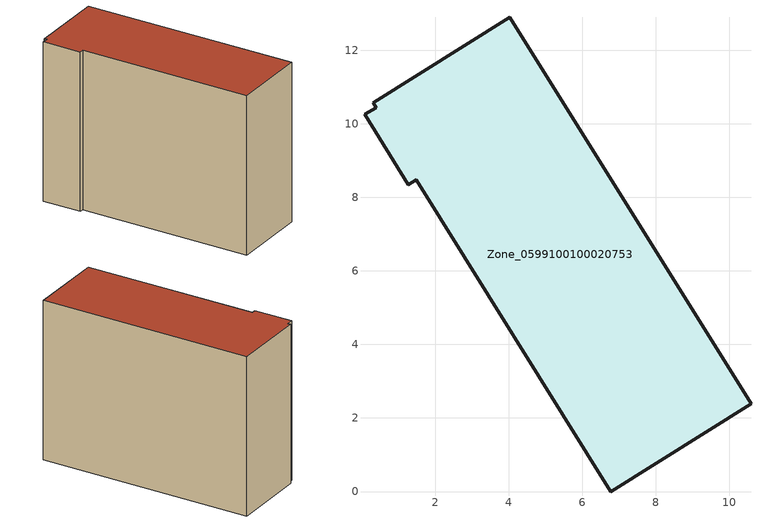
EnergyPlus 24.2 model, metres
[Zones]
Zone_0599100100020753
 floor ground (C_G): 6.78,0 1.49,8.48 1.27,8.35 0.08,10.26 0.4,10.44 0.32,10.58 4.03,12.9 10.59,2.38 z0
 wall outside (C_F): 1.49,8.48 6.78,0 10.59,2.38 4.03,12.9 0.32,10.58 0.4,10.44 0.08,10.26 1.27,8.35 1.49,8.48 z0:9.28
 roof outside (C_R): 0.32,10.58 0.4,10.44 0.08,10.26 1.27,8.35 1.49,8.48 6.78,0 10.59,2.38 4.03,12.9 z9.28
[BUILDING]
Pand.0599100100020753: North Axis=0; Terrain=City; Loads Convergence Tolerance Value=0.04; Temperature Convergence Tolerance Value=0.4; Solar Distribution=FullExterior; Maximum Number of Warmup Days=25; Minimum Number of Warmup Days=1
[Site:Location]
Rotterdam.The.Hague.AP_ZH_NLD Design_Conditions: Latitude=51.96; Longitude=4.45; Time Zone=1; Elevation=-4.5
[SITE:GROUNDTEMPERATURE:BUILDINGSURFACE]
18, 18, 18, 18, 18, 18, 18, 18, 18, 18, 18, 18
[MATERIAL] Thermal Absorptance=0.9; Solar Absorptance=0.7; Visible Absorptance=0.7
Name | Roughness | Thickness | Conductivity | Density | Specific Heat
G.TI.2015-2018 | MediumSmooth | 0.15 | 0.0428571 | 540 | 1210
F.TI.2015-2018 | Rough | 0.3 | 0.0666667 | 1920 | 840
R.TI.2015-2018 | MediumRough | 0.2 | 0.0333333 | 1500 | 1000
[CONSTRUCTION]
C_G: G.TI.2015-2018
C_F: F.TI.2015-2018
C_R: R.TI.2015-2018
[ZONE]
Zone_0599100100020753: Type=1; Multiplier=1; Ceiling Height=Autocalculate; Volume=Autocalculate; Floor Area=autocalculate; Part of Total Floor Area=Yes
[ZONEINFILTRATION:DESIGNFLOWRATE]
Infil_Zone_0599100100020753: Zone or ZoneList or Space or SpaceList=Zone_0599100100020753; Schedule=AlwaysOn; Design Flow Rate Calculation Method=Flow/Area; Flow Rate per Floor Area=0.0015; Constant Term Coefficient=1; Temperature Term Coefficient=0; Velocity Term Coefficient=0; Velocity Squared Term Coefficient=0
[HVACTEMPLATE:ZONE:IDEALLOADSAIRSYSTEM]
Zone_0599100100020753: Maximum Heating Supply Air Temperature=50; Minimum Cooling Supply Air Temperature=13; Maximum Heating Supply Air Humidity Ratio=0.0156; Minimum Cooling Supply Air Humidity Ratio=0.0077; Heating Limit=NoLimit; Cooling Limit=NoLimit; Dehumidification Control Type=ConstantSensibleHeatRatio; Cooling Sensible Heat Ratio=0.7; Dehumidification Setpoint=60; Humidification Control Type=None; Humidification Setpoint=30; Outdoor Air Method=None; Outdoor Air Flow Rate per Person=0.00944; Outdoor Air Flow Rate per Zone Floor Area=0; Outdoor Air Flow Rate per Zone=0; Demand Controlled Ventilation Type=None; Outdoor Air Economizer Type=NoEconomizer; Heat Recovery Type=None; Sensible Heat Recovery Effectiveness=0.7; Latent Heat Recovery Effectiveness=0.65
[ZONECONTROL:THERMOSTAT]
ThermostatControl_Zone_0599100100020753: Zone or ZoneList=Zone_0599100100020753; Control Type Schedule=DualSetpointControlType; Control 1=Thermostat_Zone_0599100100020753; Temperature Difference Between Cutout And Setpoint=0
[THERMOSTATSETPOINT:DUALSETPOINT]
Thermostat_Zone_0599100100020753: Heating Setpoint Temperature Schedule=HeatingSetpoint_Zone_0599100100020753; Cooling Setpoint Temperature Schedule=CoolingSetpoint_Zone_0599100100020753
[SCHEDULE:COMPACT]
HeatingSetpoint_Zone_0599100100020753: Through: 12/31, For: AllDays, Until: 24:00, 21
CoolingSetpoint_Zone_0599100100020753: Through: 12/31, For: AllDays, Until: 24:00, 24
DualSetpointControlType: Through: 12/31, For: AllDays, Until: 24:00, 4
AlwaysOn: Through: 12/31, For: AllDays, Until: 24:00, 1
